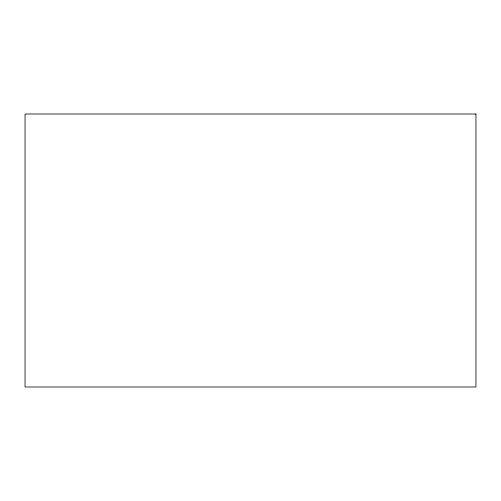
<?xml version="1.0" encoding="UTF-8"?>
<svg xmlns="http://www.w3.org/2000/svg" width="501" height="501" viewBox="0 0 501 501"><rect width="100%" height="100%" fill="white"/><g stroke="black" fill="none" stroke-linecap="round" stroke-linejoin="round"><path stroke-width="0.75" d="M475.95 114.003L25.05 114.003L25.05 386.997L475.95 386.997L475.95 114.003"/></g></svg>
